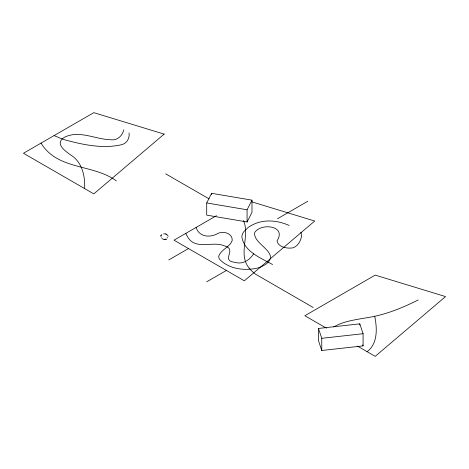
<?xml version="1.0" encoding="UTF-8"?>
<svg xmlns="http://www.w3.org/2000/svg" width="469" height="469" viewBox="0 0 469 469"><rect width="100%" height="100%" fill="white"/><g stroke="black" fill="none" stroke-linecap="round" stroke-linejoin="round"><path stroke-width="0.7" d="M160.656 236.235L161.864 234.582M161.412 237.314L161.524 236.974M167.245 237.982L167.228 237.32M123.781 129.854C122.403 135.582 117.52 140.641 111.13 139.774C95.846 139.586 79.712 129.948 64.874 137.048A18.297 10.564 0 0 0 62.629 138.59C55.448 144.587 66.088 151.645 70.801 155.04C82.268 162.098 85.135 175.986 84.655 188.497M160.773 235.778L160.92 235.479M206.706 202.948L211.607 193.316L251.982 200.157L251.982 212.34L247.081 221.978L206.706 215.136L206.706 202.948L247.081 209.79L251.982 200.157M367.11 351.674C377.932 343.707 377.193 328.071 374.696 316.264M216.473 215.676L174.005 240.192L244.355 280.808L314.705 221.034L251.325 201.699M168.764 259.937L188.485 248.552M277.537 218.73L307.893 201.201M206.682 281.828L226.41 270.443M333.74 326.963C343.677 321.148 355.367 319.758 366.512 317.794C384.709 315.139 401.88 308.133 418.237 299.961M166.108 239.208L164.308 239.524L161.928 238.627M166.507 239.155L164.32 239.424M165.856 239.313L164.431 239.442M163.564 233.873L165.821 233.955M318.469 328.452L359.787 323.85L363.082 333.705L363.082 345.893L321.763 350.495L318.469 340.635L318.469 328.452L321.763 338.313L321.763 350.495M321.763 338.313L363.082 333.705M164.426 239.46L164.109 239.372M166.776 234.506L165.727 233.908M289.109 225.413C277.671 220.383 263.983 218.888 252.568 224.839A34.061 19.669 0 0 0 248.201 227.459L243.956 231.498A25.314 14.615 0 0 0 241.857 236.904C244.191 251.706 260.881 258.067 272.553 264.528M166.841 234.535L168.224 236.259M54.099 135.57L59.305 137.822A71.218 41.114 0 0 0 66.199 140.225C84.015 144.921 103.098 148.919 121.354 144.745C126.853 143.637 129.837 138.126 129.069 132.909M165.704 173.841L209.086 198.885M313.228 307.506L255.675 274.271A59.844 34.554 0 0 1 249.103 268.11M326.401 328.171L304.85 315.731L375.2 275.115L445.55 296.578L375.2 356.346L357.454 346.104M116.341 180.87C93.155 163.851 57.464 170.335 41.043 143.109M249.145 268.098C237.683 254.221 250.258 235.62 243.458 220.5M196.118 227.424C199.055 237.185 210.147 237.953 217.897 233.456C223.338 230.678 232.812 233.328 232.184 240.55C229.746 247.427 220.911 249.42 218.66 256.35L219.216 258.853C228.303 269.024 244.226 270.982 257.03 268.18A25.678 14.82 0 0 0 265.683 264.352C281.599 252.715 252.369 244.314 254.731 232.395C261.509 222.535 286.905 225.806 277.027 240.861C278.029 247.28 287.509 248.857 292.973 247.837C297.539 246.307 300.447 241.687 301.338 237.144A30.485 17.599 0 0 0 301.204 233.433L300.858 232.196M185.847 233.357L186.181 234.166A46.595 26.903 0 0 0 187.53 236.681C194.612 249.631 210.218 242.051 221.491 244.9A17.675 10.207 0 0 1 224.516 245.903C237.994 249.561 219.656 260.682 235.104 262.335C242.256 264.645 249.062 260.535 252.996 254.773A26.557 15.33 0 0 0 253.747 253.665M362.754 344.908L363.082 345.893M359.787 323.85L359.787 325.07M247.081 209.79L247.081 221.978M211.607 193.316L211.607 194.535M164.15 134.111L93.8 193.885L23.45 153.269L93.8 112.654L164.15 134.111"/></g></svg>
